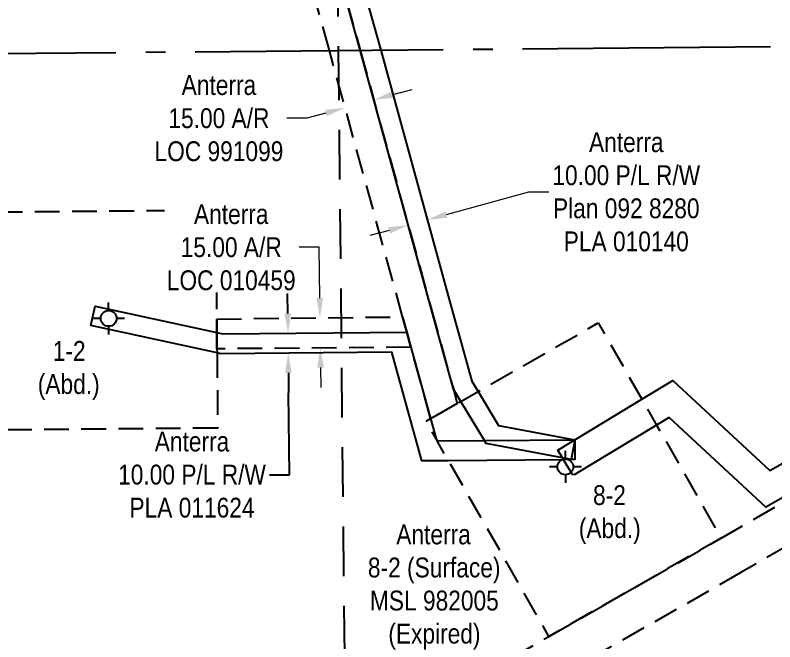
# Model space of a CAD drawing. Extents: x 538089 to 546766, y 6046620 to 6052605.
# Drawn here: x 544990.2 to 545373.1, y 6049779 to 6050094.9 of the extents above; entities that cross this region are included whole.
import ezdxf

# ---------------------------------------------------------------- set-up
doc = ezdxf.new("R2010")
doc.units = 0
doc.header["$LTSCALE"] = 5
for name, pattern in [('foc-ACCESSROAD', [3.75, 2.5, -1.25]), ('foc-LSD', [8, 5, -3]), ('foc-QUARTERLINE', [33, 25, -3, 2, -3])]:
    doc.linetypes.add(name, pattern=pattern)
for name, color, linetype in [('F-AR', 190, 'foc-ACCESSROAD'), ('F-RW', 190, 'Continuous'), ('F-WS', 190, 'foc-ACCESSROAD'), ('F-WS-S', 190, 'Continuous'), ('L-QSEC', 8, 'foc-QUARTERLINE'), ('L-SECTION-LSD', 7, 'foc-LSD')]:
    doc.layers.add(name, color=color, linetype=linetype)
for name, color, linetype, lineweight in [('F-AR-T', 190, 'Continuous', 9), ('F-RW-T', 190, 'Continuous', 9), ('F-WS-T', 190, 'Continuous', 9)]:
    doc.layers.add(name, color=color, linetype=linetype, lineweight=lineweight)
doc.styles.add('80CG', font='ARIALN.TTF', dxfattribs={"height": 10})
doc.styles.add('80L', font='ARIALN.TTF', dxfattribs={"height": 10})
doc.dimstyles.new('Compass 5 000', dxfattribs={"dimscale": 5, "dimtxt": 9, "dimasz": 2, "dimexe": 0.2, "dimexo": 0.0625, "dimgap": 0.5, "dimtad": 0, "dimtih": 1, "dimtoh": 1, "dimzin": 0, "dimdsep": 46, "dimtxsty": '80CG', "dimcen": 0.1, "dimse1": 1, "dimse2": 1, "dimclrd": 256, "dimclrt": 256, "dimaunit": 1, "dimadec": 4, "dimazin": 0, "dimtfac": 0.06, "dimtofl": 0, "dimtmove": 0, "dimatfit": 1, "dimfxl": 0.2, "dimtolj": 1, "dimtzin": 0, "dimlwd": -1, "dimarcsym": 0})

# ---------------------------------------------------------------- blocks, each defined once
blk = doc.blocks.new('*D466')
at = {"layer": 'F-AR-T', "transparency": 16777216}
for p, q in [((545143.39, 6049977.87), (545133.39, 6049977.87)), ((545143.68, 6049952.33), (545143.39, 6049977.87)), ((545144.09, 6049917.27), (545144.2, 6049907.27))]:
    blk.add_line(p, q, dxfattribs=at)
for points in [[(545145.35, 6049952.34), (545142.02, 6049952.31), (545143.8, 6049942.33)], [(545145.75, 6049917.29), (545142.42, 6049917.25), (545143.97, 6049927.27)]]:
    blk.add_solid(points, dxfattribs=at)
at = {"layer": 'F-AR-T', "transparency": 16777216, "insert": (545099.08, 6049977.87), "char_height": 10, "attachment_point": 5, "style": '80CG', "bg_fill": 3, "box_fill_scale": 1.1, "bg_fill_color": 256, "bg_fill_true_color": 13158600, "bg_fill_transparency": 0}
blk.add_mtext('\\A1;Anterra\\P15.00 A/R\\PLOC 010459', dxfattribs=at)
blk = doc.blocks.new('*D481')
at = {"layer": 'F-RW-T', "transparency": 16777216}
for p, q in [((545207.59, 6049994.38), (545249.12, 6050005.8)), ((545249.12, 6050005.8), (545259.12, 6050005.8)), ((545178.67, 6049986.42), (545169.02, 6049983.77))]:
    blk.add_line(p, q, dxfattribs=at)
for points in [[(545207.15, 6049995.99), (545208.04, 6049992.77), (545197.95, 6049991.73)], [(545178.22, 6049988.03), (545179.11, 6049984.82), (545188.31, 6049989.08)]]:
    blk.add_solid(points, dxfattribs=at)
at = {"layer": 'F-RW-T', "transparency": 16777216, "insert": (545298.2, 6050005.8), "char_height": 10, "attachment_point": 5, "style": '80CG'}
blk.add_mtext('\\A1;Anterra\\P10.00 P/L R/W\\PPlan 092 8280\\PPLA 010140', dxfattribs=at)
blk = doc.blocks.new('*D482')
at = {"layer": 'F-RW-T', "transparency": 16777216}
for p, q in [((545180.58, 6050054.85), (545190.23, 6050057.5)), ((545137.19, 6050042.91), (545127.19, 6050042.91)), ((545146.83, 6050045.57), (545137.19, 6050042.91))]:
    blk.add_line(p, q, dxfattribs=at)
for points in [[(545180.14, 6050056.46), (545181.03, 6050053.24), (545170.94, 6050052.2)], [(545146.39, 6050047.17), (545147.27, 6050043.96), (545156.47, 6050048.22)]]:
    blk.add_solid(points, dxfattribs=at)
at = {"layer": 'F-RW-T', "transparency": 16777216, "insert": (545092.88, 6050042.91), "char_height": 10, "attachment_point": 5, "style": '80CG'}
blk.add_mtext('\\A1;Anterra\\P15.00 A/R\\PLOC 991099', dxfattribs=at)
blk = doc.blocks.new('*D497')
at = {"layer": 'F-RW', "transparency": 16777216}
for p, q in [((545127.61, 6049944.6), (545127.51, 6049954.6)), ((545127.9, 6049914.6), (545128, 6049904.6)), ((545128.4, 6049863.26), (545128, 6049904.6)), ((545118.4, 6049863.26), (545128.4, 6049863.26))]:
    blk.add_line(p, q, dxfattribs=at)
for points in [[(545129.27, 6049944.62), (545125.94, 6049944.59), (545127.7, 6049934.6)], [(545129.57, 6049914.62), (545126.23, 6049914.58), (545127.8, 6049924.6)]]:
    blk.add_solid(points, dxfattribs=at)
at = {"layer": 'F-RW', "transparency": 16777216, "insert": (545079.31, 6049863.26), "char_height": 10, "attachment_point": 5, "style": '80CG'}
blk.add_mtext('\\A1;Anterra\\P10.00 P/L R/W\\PPLA 011624', dxfattribs=at)
blk = doc.blocks.new('GABD')
for p, q in [((0, 0.808), (0, 1.616)), ((-0.808, 0), (-1.616, 0)), ((1.616, 0), (0.808, 0)), ((0, -0.808), (0, -1.616))]:
    blk.add_line(p, q)
blk.add_circle((0, 0), 0.8)

msp = doc.modelspace()

# ---------------------------------------------------------------- linework, layer by layer
at = {"layer": 'F-AR'}
for points in [[(545213.025, 6049899.221), (545199.582, 6049891.547), (545189.694, 6049927.467), (545187.569, 6049935.187), (545185.474, 6049942.806), (545148.545, 6050077.043), (545142.253, 6050099.924), (545138.404, 6050256.907), (545152.906, 6050257.031), (545153.411, 6050257.035), (545157.208, 6050102.131), (545164.07, 6050077.182), (545199.874, 6049947.032), (545211.045, 6049906.42), (545213.025, 6049899.221)], [(545187.569, 6049935.187), (545189.694, 6049927.467), (545091.895, 6049926.737), (545091.823, 6049934.908), (545091.762, 6049941.728), (545185.474, 6049942.806), (545187.569, 6049935.187)]]:
    msp.add_lwpolyline(points, close=True, dxfattribs=at)
for points in [[(544968.506, 6049615.897), (545055.788, 6049665.745), (545142.681, 6049715.369), (545259.229, 6049781.74), (545346.031, 6049831.286), (545402.496, 6049863.752), (545527.66, 6049935.235), (545551.44, 6049948.816), (545554.917, 6049950.802), (545556.432, 6049951.667), (545565.004, 6049956.563), (545575.114, 6049962.336), (545584.862, 6049967.903), (545586.421, 6049968.793), (545655.866, 6050008.454)], [(545656.096, 6049985.547), (545594.783, 6049950.53), (545586.651, 6049945.885), (545583.462, 6049944.065), (545569.897, 6049936.317), (545556.662, 6049928.759), (545556.332, 6049928.57), (545537.583, 6049917.862), (545412.443, 6049846.395), (545355.976, 6049813.926), (545269.137, 6049764.36), (545152.591, 6049697.99), (545065.711, 6049648.371), (544968.96, 6049593.116)]]:
    msp.add_lwpolyline(points, dxfattribs=at)
at = {"layer": 'F-RW'}
for points in [[(545272.265, 6049880.862), (545270.424, 6049870.922), (545266.016, 6049871.855), (545227.598, 6049879.054), (545226.737, 6049880.477), (545214.79, 6049900.228), (545211.045, 6049906.42), (545199.874, 6049947.032), (545164.07, 6050077.182), (545157.208, 6050102.131), (545153.411, 6050257.035), (545153.267, 6050262.899), (545135.356, 6050323.401), (545144.948, 6050326.239), (545163.235, 6050264.468), (545163.415, 6050257.121), (545167.179, 6050103.603), (545174.42, 6050077.275), (545209.519, 6049949.685), (545220.323, 6049910.41), (545223.48, 6049905.188), (545233.84, 6049888.061), (545272.265, 6049880.862)], [(545272.265, 6049880.862), (545272.349, 6049870.858), (545270.424, 6049870.922), (545266.647, 6049870.81), (545208.669, 6049870.32), (545195.09, 6049870.205), (545179.966, 6049925.108), (545093.66, 6049924.268), (545091.913, 6049924.649), (545028.331, 6049938.504), (545030.46, 6049948.279), (545091.823, 6049934.908), (545094.689, 6049934.283), (545187.569, 6049935.187), (545189.694, 6049927.467), (545199.582, 6049891.547), (545202.417, 6049881.274), (545202.84, 6049880.275), (545226.737, 6049880.477), (545272.265, 6049880.862)]]:
    msp.add_lwpolyline(points, close=True, dxfattribs=at)
msp.add_lwpolyline([(545551.052, 6049950.421), (545368.478, 6049846.849), (545319.821, 6049892.042), (545313.523, 6049888.24), (545280.019, 6049868.016), (545271.455, 6049862.846), (545266.647, 6049870.81), (545266.017, 6049871.855), (545263.7, 6049875.692), (545272.265, 6049880.862), (545306.082, 6049901.275), (545321.748, 6049910.732), (545370.636, 6049865.324), (545547.385, 6049965.591)], dxfattribs=at)
at = {"layer": 'F-WS'}
msp.add_lwpolyline([(545091.913, 6049924.649), (545092.249, 6049886.761), (544982.312, 6049885.786), (544981.338, 6049995.723), (545091.275, 6049996.697), (545091.762, 6049941.728), (545091.823, 6049934.908), (545091.895, 6049926.737), (545091.913, 6049924.649)], close=True, dxfattribs=at)
at = {"layer": 'F-WS', "flags": 128}
msp.add_lwpolyline([(545346.031, 6049831.286), (545259.229, 6049781.74), (545208.669, 6049870.32), (545202.84, 6049880.275), (545202.417, 6049881.274), (545197.297, 6049890.244), (545199.582, 6049891.547), (545213.025, 6049899.221), (545214.79, 6049900.228), (545223.48, 6049905.188), (545284.099, 6049939.788), (545306.082, 6049901.275), (545313.523, 6049888.24), (545346.031, 6049831.286)], close=True, dxfattribs=at)
at = {"layer": 'L-QSEC'}
msp.add_line((544750.976, 6050073.504), (545555.134, 6050080.702), dxfattribs=at)
at = {"layer": 'L-SECTION-LSD'}
msp.add_line((545153.055, 6050077.103), (545157.064, 6049674.941), dxfattribs=at)
at = {"layer": 'L-SECTION-LSD', "flags": 128}
msp.add_lwpolyline([(545149.046, 6050479.264), (545153.055, 6050077.103)], dxfattribs=at)

# ---------------------------------------------------------------- texts
at = {"layer": 'F-WS-T', "insert": (545156.914, 6049838.178), "char_height": 10, "attachment_point": 1, "style": '80L'}
msp.add_mtext_dynamic_manual_height_columns('\\A1;\\pi25.366;Anterra{\\A0;\\P\\pi11.048;8-2 (Surface)\\P\\pi12.078;MSL 982005\\P\\pi21.355;(Expired)}', width=87.79195, gutter_width=50, heights=[68.298], dxfattribs=at)

# ---------------------------------------------------------------- dimensions: what is measured, and where the dimension line sits
at = {"layer": 'F-RW'}
dim = msp.add_linear_dim(base=(545127.802, 6049924.6), p1=(545108.541, 6049934.417), p2=(545108.638, 6049924.414), angle=270.55792, text='Anterra\\P10.00 P/L R/W\\PPLA 011624', dimstyle='Compass 5 000', override={"dimtmove": 1}, dxfattribs=at)
dim.commit()
dim.dimension.update_dxf_attribs({"geometry": '*D497', "text_midpoint": (545109.253, 6049863.265), "dimtype": 161})
at = {"layer": 'F-RW-T'}
dim = msp.add_linear_dim(base=(545197.953, 6049991.729), p1=(545197.844, 6049954.411), p2=(545207.489, 6049957.064), angle=15.3813, text='Anterra\\P10.00 P/L R/W\\PPlan 092 8280\\PPLA 010140', dimstyle='Compass 5 000', dxfattribs=at)
dim.commit()
dim.dimension.update_dxf_attribs({"geometry": '*D481', "text_midpoint": (545298.203, 6050005.804), "dimtype": 161})

# ---------------------------------------------------------------- next in the draw order: texts
at = {"layer": 'F-WS', "char_height": 10, "attachment_point": 1, "style": '80L', "bg_fill": 2}
for s, insert in [('\\pi7.9468;1-2\\P\\pi0.40245;(Abd.)', (545001.177, 6049930.651)), ('\\pi7.5614;8-2\\P\\pi0.40245;(Abd.)', (545273.891, 6049857.974))]:
    msp.add_mtext_dynamic_manual_height_columns(s, width=30.61391, gutter_width=50, heights=[0], dxfattribs=dict(at, insert=insert))

# ---------------------------------------------------------------- next in the draw order: dimensions: what is measured, and where the dimension line sits
at = {"layer": 'F-AR-T'}
dim = msp.add_linear_dim(base=(545143.799, 6049942.326), p1=(545107.599, 6049926.854), p2=(545107.426, 6049941.908), angle=90.65895, text='Anterra\\P15.00 A/R\\PLOC 010459', dimstyle='Compass 5 000', override={"dimtfill": 1}, dxfattribs=at)
dim.commit()
dim.dimension.update_dxf_attribs({"geometry": '*D466', "text_midpoint": (545099.075, 6049977.873), "dimtype": 161})

# ---------------------------------------------------------------- next in the draw order: block references
at = {"layer": 'F-WS-S', "color": 2, "xscale": 4.997394349999992, "yscale": 4.997394349999992, "zscale": 4.997394349999992}
for p in [(545037.273, 6049942.053), (545267.517, 6049867.242)]:
    msp.add_blockref('GABD', p, dxfattribs=at)

# ---------------------------------------------------------------- next in the draw order: dimensions: what is measured, and where the dimension line sits
at = {"layer": 'F-RW-T'}
dim = msp.add_aligned_dim(p1=(545174.513, 6050039.219), p2=(545160.045, 6050035.239), distance=-13.461, text='Anterra\\P15.00 A/R\\PLOC 991099', dimstyle='Compass 5 000', dxfattribs=at)
dim.commit()
dim.dimension.update_dxf_attribs({"geometry": '*D482', "text_midpoint": (545092.876, 6050042.913)})

doc.saveas('drawing.dxf')
